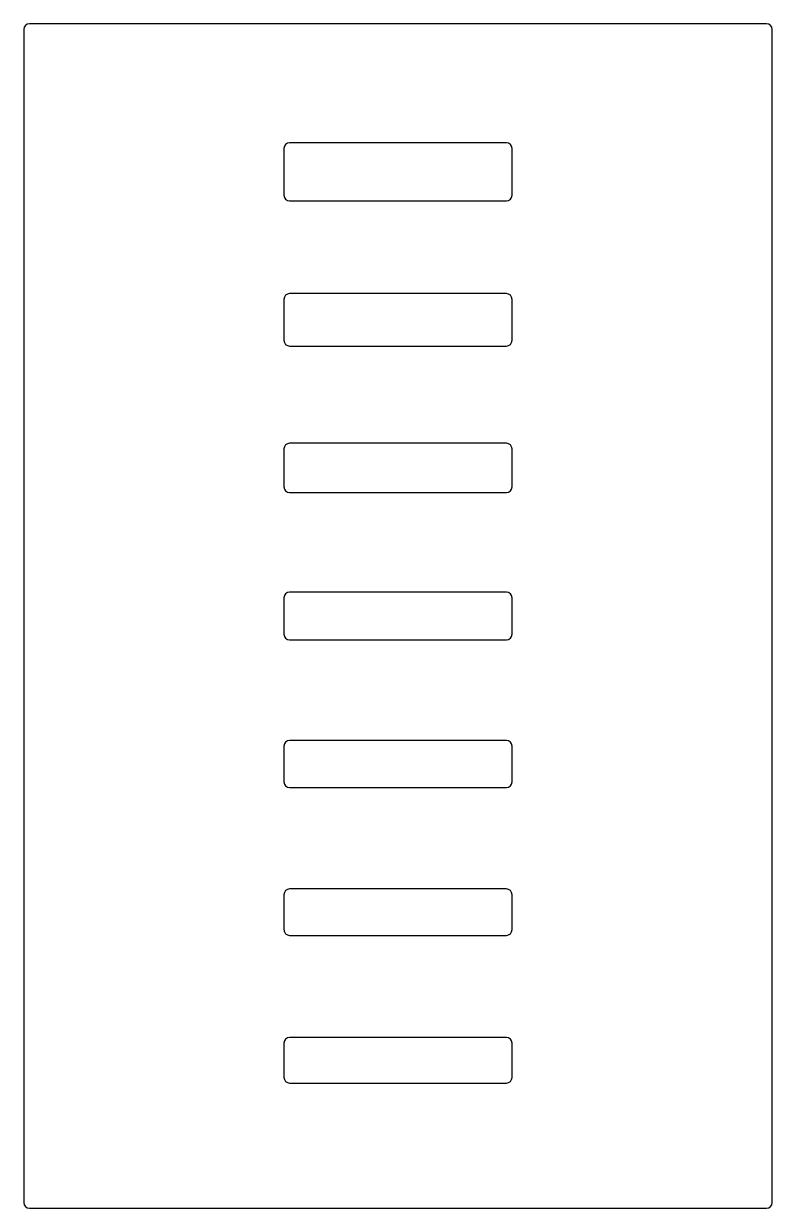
# Model space of a CAD drawing. Header units: inches. Extents: x 0 to 1.97, y 0 to 3.11.
import ezdxf

# ---------------------------------------------------------------- set-up
doc = ezdxf.new("R2010")
doc.units = ezdxf.units.IN
doc.header["$MEASUREMENT"] = 0

msp = doc.modelspace()

# ---------------------------------------------------------------- linework, layer by layer
for p, q in [((1.9535, 3.1138), (0.015, 3.1138)), ((0, 3.0988), (0, 0.015)), ((1.9685, 0.015), (1.9685, 3.0988)), ((0.6843, 2.786), (0.6843, 2.663)), ((1.2693, 2.801), (0.6993, 2.801)), ((1.2843, 2.663), (1.2843, 2.786)), ((0.6993, 2.648), (1.2693, 2.648)), ((1.2693, 2.4042), (0.6993, 2.4042)), ((0.6843, 2.3892), (0.6843, 2.2815)), ((1.2843, 2.2815), (1.2843, 2.3892)), ((0.6993, 2.2665), (1.2693, 2.2665)), ((0.6843, 1.996), (0.6843, 1.8962)), ((1.2693, 2.011), (0.6993, 2.011)), ((1.2843, 1.8962), (1.2843, 1.996)), ((0.6993, 1.8812), (1.2693, 1.8812)), ((1.2693, 1.6198), (0.6993, 1.6198)), ((0.6843, 1.6048), (0.6843, 1.5089)), ((1.2843, 1.5089), (1.2843, 1.6048)), ((0.6993, 1.4939), (1.2693, 1.4939)), ((0.6843, 1.2146), (0.6843, 1.1207)), ((1.2693, 1.2296), (0.6993, 1.2296)), ((1.2843, 1.1207), (1.2843, 1.2146)), ((0.6993, 1.1057), (1.2693, 1.1057)), ((0.6843, 0.8244), (0.6843, 0.7325)), ((1.2693, 0.8394), (0.6993, 0.8394)), ((1.2843, 0.7325), (1.2843, 0.8244)), ((0.6993, 0.7175), (1.2693, 0.7175)), ((1.2693, 0.4492), (0.6993, 0.4492)), ((0.6843, 0.4342), (0.6843, 0.3442)), ((1.2843, 0.3442), (1.2843, 0.4342)), ((0.6993, 0.3292), (1.2693, 0.3292)), ((0.015, 0), (1.9535, 0))]:
    msp.add_line(p, q)
for centre, start, end in [((0.015, 3.0988), 90, 180), ((1.9535, 3.0988), 0, 90), ((0.6993, 2.786), 90, 180), ((1.2693, 2.786), 0, 90), ((0.6993, 2.663), 180, 270), ((1.2693, 2.663), 270, 0), ((0.6993, 2.3892), 90, 180), ((1.2693, 2.3892), 0, 90), ((0.6993, 2.2815), 180, 270), ((1.2693, 2.2815), 270, 0), ((0.6993, 1.996), 90, 180), ((1.2693, 1.996), 0, 90), ((0.6993, 1.8962), 180, 270), ((1.2693, 1.8962), 270, 0), ((0.6993, 1.6048), 90, 180), ((1.2693, 1.6048), 0, 90), ((0.6993, 1.5089), 180, 270), ((1.2693, 1.5089), 270, 0), ((0.6993, 1.2146), 90, 180), ((1.2693, 1.2146), 0, 90), ((0.6993, 1.1207), 180, 270), ((1.2693, 1.1207), 270, 0), ((0.6993, 0.8244), 90, 180), ((1.2693, 0.8244), 0, 90), ((0.6993, 0.7325), 180, 270), ((1.2693, 0.7325), 270, 0), ((0.6993, 0.4342), 90, 180), ((1.2693, 0.4342), 0, 90), ((0.6993, 0.3442), 180, 270), ((1.2693, 0.3442), 270, 0), ((0.015, 0.015), 180, 270), ((1.9535, 0.015), 270, 360)]:
    msp.add_arc(centre, 0.015, start, end)

doc.saveas('drawing.dxf')
